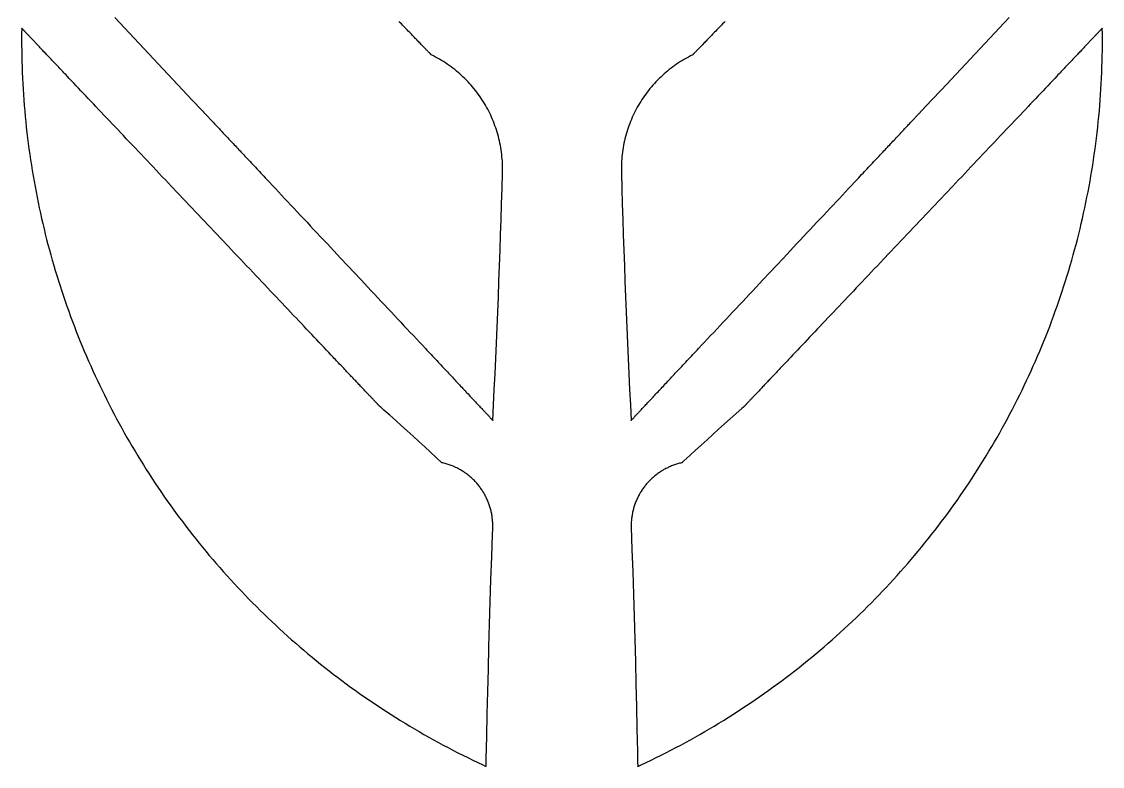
# Model space of a CAD drawing. Extents: x 0 to 908, y 0 to 337.
# Drawn here: x 772.8 to 824.7, y 200 to 235.8 of the extents above; entities that cross this region are included whole.
import ezdxf

# ---------------------------------------------------------------- set-up
doc = ezdxf.new("R2010")
doc.units = 0
doc.layers.add('_____1', color=18, linetype='CONTINUOUS')

msp = doc.modelspace()

# ---------------------------------------------------------------- linework, layer by layer
at = {"layer": '_____1'}
for points in [[(777.251, 235.996), (777.714, 235.497), (778.178, 235), (778.642, 234.502), (779.107, 234.006), (779.573, 233.509), (780.038, 233.014), (780.505, 232.519), (780.972, 232.024), (781.439, 231.53), (781.44, 231.529), (781.442, 231.527), (781.445, 231.524), (781.449, 231.519), (781.455, 231.513), (781.462, 231.505), (781.47, 231.497), (781.479, 231.487), (781.49, 231.476), (781.502, 231.463), (781.514, 231.45), (781.529, 231.435), (781.544, 231.418), (781.56, 231.401), (781.578, 231.382), (781.596, 231.362), (781.616, 231.341), (781.637, 231.319), (781.659, 231.296), (781.682, 231.271), (781.706, 231.246), (781.731, 231.219), (781.757, 231.191), (781.784, 231.162), (781.813, 231.132), (781.842, 231.1), (781.873, 231.068), (781.904, 231.035), (781.936, 231), (781.97, 230.964), (782.004, 230.928), (782.039, 230.89), (782.076, 230.852), (782.113, 230.812), (782.151, 230.771), (782.19, 230.73), (782.23, 230.687), (782.271, 230.643), (782.313, 230.599), (782.355, 230.553), (782.399, 230.507), (782.443, 230.459), (782.489, 230.411), (782.535, 230.362), (782.582, 230.312), (782.63, 230.261), (782.678, 230.209), (782.728, 230.156), (782.778, 230.103), (782.829, 230.048), (782.881, 229.993), (782.934, 229.937), (782.987, 229.88), (783.041, 229.823), (783.096, 229.764), (783.151, 229.705), (783.208, 229.645), (783.265, 229.584), (783.322, 229.523), (783.381, 229.461), (783.44, 229.398), (783.499, 229.334), (783.56, 229.27), (783.621, 229.205), (783.683, 229.139), (783.745, 229.072), (783.808, 229.005), (783.871, 228.938), (783.935, 228.869), (784, 228.8), (784.065, 228.731), (784.131, 228.661), (784.198, 228.59), (784.265, 228.518), (784.332, 228.446), (784.4, 228.374), (784.469, 228.301), (784.538, 228.227), (784.607, 228.153), (784.678, 228.078), (784.819, 227.928), (784.962, 227.775), (785.108, 227.62), (785.254, 227.464), (785.403, 227.305), (785.553, 227.146), (785.704, 226.984), (785.857, 226.821), (786.011, 226.657), (786.166, 226.492), (786.323, 226.325), (786.48, 226.158), (786.638, 225.989), (786.797, 225.819), (786.957, 225.649), (787.118, 225.477), (787.28, 225.305), (787.441, 225.133), (787.767, 224.786), (788.093, 224.438), (788.42, 224.09), (788.747, 223.741), (789.074, 223.393), (789.399, 223.046), (789.561, 222.874), (789.722, 222.702), (789.883, 222.531), (790.043, 222.36), (790.202, 222.19), (790.361, 222.022), (790.518, 221.854), (790.674, 221.687), (790.83, 221.522), (790.984, 221.358), (791.136, 221.195), (791.288, 221.034), (791.438, 220.874), (791.586, 220.716), (791.733, 220.559), (791.878, 220.404), (792.021, 220.252), (792.163, 220.101), (792.233, 220.026), (792.303, 219.952), (792.372, 219.878), (792.44, 219.805), (792.508, 219.733), (792.576, 219.661), (792.643, 219.589), (792.709, 219.519), (792.775, 219.448), (792.84, 219.379), (792.905, 219.31), (792.969, 219.241), (793.033, 219.174), (793.096, 219.107), (793.158, 219.04), (793.22, 218.975), (793.281, 218.909), (793.341, 218.845), (793.401, 218.781), (793.46, 218.719), (793.518, 218.656), (793.576, 218.595), (793.633, 218.534), (793.689, 218.474), (793.745, 218.415), (793.8, 218.356), (793.854, 218.299), (793.907, 218.242), (793.96, 218.186), (794.011, 218.131), (794.062, 218.076), (794.113, 218.023), (794.162, 217.97), (794.211, 217.918), (794.259, 217.867), (794.306, 217.817), (794.352, 217.768), (794.397, 217.72), (794.441, 217.672), (794.485, 217.626), (794.528, 217.58), (794.57, 217.536), (794.61, 217.492), (794.65, 217.45), (794.69, 217.408), (794.728, 217.367), (794.765, 217.328), (794.801, 217.289), (794.837, 217.251), (794.871, 217.215), (794.904, 217.179), (794.937, 217.145), (794.968, 217.111), (794.998, 217.079), (795.028, 217.048), (795.056, 217.017), (795.083, 216.988), (795.11, 216.96), (795.135, 216.933), (795.159, 216.908), (795.182, 216.883), (795.204, 216.86), (795.225, 216.838), (795.244, 216.817), (795.263, 216.797), (795.28, 216.778), (795.297, 216.761), (795.312, 216.745), (795.326, 216.73), (795.339, 216.716), (795.351, 216.703), (795.361, 216.692), (795.37, 216.682), (795.378, 216.674), (795.385, 216.666), (795.391, 216.66), (795.395, 216.656), (795.399, 216.652), (795.401, 216.65), (795.401, 216.65), (795.438, 217.392), (795.474, 218.134), (795.509, 218.876), (795.543, 219.618), (795.576, 220.361), (795.608, 221.103), (795.639, 221.845), (795.668, 222.588), (795.697, 223.33), (795.725, 224.073), (795.751, 224.815), (795.777, 225.558), (795.801, 226.3), (795.825, 227.043), (795.847, 227.785), (795.868, 228.528), (795.871, 228.64), (795.871, 228.752), (795.87, 228.864), (795.866, 228.975), (795.86, 229.087), (795.853, 229.197), (795.843, 229.307), (795.832, 229.417), (795.818, 229.527), (795.802, 229.636), (795.785, 229.744), (795.766, 229.852), (795.744, 229.959), (795.721, 230.066), (795.696, 230.172), (795.669, 230.278), (795.64, 230.383), (795.61, 230.487), (795.577, 230.591), (795.543, 230.694), (795.507, 230.796), (795.469, 230.898), (795.43, 230.999), (795.388, 231.099), (795.345, 231.198), (795.3, 231.296), (795.254, 231.394), (795.206, 231.491), (795.156, 231.586), (795.104, 231.681), (795.051, 231.775), (794.996, 231.868), (794.939, 231.96), (794.881, 232.051), (794.821, 232.141), (794.76, 232.229), (794.697, 232.317), (794.632, 232.404), (794.566, 232.489), (794.498, 232.574), (794.429, 232.657), (794.358, 232.739), (794.286, 232.82), (794.212, 232.899), (794.137, 232.978), (794.061, 233.055), (793.983, 233.13), (793.903, 233.205), (793.822, 233.278), (793.74, 233.35), (793.656, 233.42), (793.571, 233.489), (793.485, 233.556), (793.397, 233.622), (793.308, 233.687), (793.217, 233.749), (793.125, 233.811), (793.032, 233.871), (792.938, 233.929), (792.842, 233.986), (792.745, 234.041), (792.647, 234.094), (792.548, 234.146), (792.447, 234.196), (792.446, 234.197), (792.444, 234.199), (792.44, 234.203), (792.435, 234.209), (792.428, 234.216), (792.42, 234.224), (792.41, 234.235), (792.399, 234.246), (792.386, 234.259), (792.372, 234.274), (792.357, 234.29), (792.34, 234.307), (792.321, 234.326), (792.302, 234.347), (792.281, 234.369), (792.258, 234.392), (792.234, 234.416), (792.209, 234.442), (792.183, 234.47), (792.155, 234.499), (792.126, 234.529), (792.096, 234.56), (792.064, 234.593), (792.031, 234.627), (791.997, 234.662), (791.962, 234.699), (791.925, 234.737), (791.887, 234.776), (791.848, 234.816), (791.808, 234.858), (791.767, 234.901), (791.724, 234.945), (791.681, 234.99), (791.636, 235.036), (791.59, 235.084), (791.543, 235.133), (791.494, 235.183), (791.445, 235.234), (791.395, 235.286), (791.343, 235.339), (791.291, 235.393), (791.237, 235.449), (791.183, 235.505), (791.127, 235.563), (791.07, 235.622), (791.013, 235.681), (790.954, 235.742), (790.895, 235.804)], [(806.554, 235.804), (806.494, 235.742), (806.435, 235.681), (806.378, 235.622), (806.321, 235.563), (806.266, 235.505), (806.211, 235.449), (806.157, 235.393), (806.105, 235.339), (806.054, 235.286), (806.003, 235.234), (805.954, 235.183), (805.906, 235.133), (805.859, 235.084), (805.813, 235.036), (805.768, 234.99), (805.724, 234.945), (805.682, 234.901), (805.64, 234.858), (805.6, 234.816), (805.561, 234.776), (805.523, 234.737), (805.487, 234.699), (805.451, 234.662), (805.417, 234.627), (805.384, 234.593), (805.353, 234.56), (805.322, 234.529), (805.293, 234.499), (805.266, 234.47), (805.239, 234.442), (805.214, 234.416), (805.19, 234.392), (805.168, 234.369), (805.147, 234.347), (805.127, 234.326), (805.109, 234.307), (805.092, 234.29), (805.076, 234.274), (805.062, 234.259), (805.05, 234.246), (805.038, 234.235), (805.029, 234.224), (805.02, 234.216), (805.014, 234.209), (805.008, 234.203), (805.004, 234.199), (805.002, 234.197), (805.001, 234.196), (804.901, 234.146), (804.801, 234.094), (804.703, 234.041), (804.606, 233.986), (804.51, 233.929), (804.416, 233.871), (804.323, 233.811), (804.231, 233.749), (804.14, 233.687), (804.051, 233.622), (803.963, 233.556), (803.877, 233.489), (803.792, 233.42), (803.708, 233.35), (803.625, 233.278), (803.544, 233.205), (803.465, 233.131), (803.387, 233.055), (803.31, 232.978), (803.235, 232.899), (803.161, 232.82), (803.089, 232.739), (803.018, 232.657), (802.949, 232.574), (802.881, 232.49), (802.815, 232.404), (802.75, 232.317), (802.687, 232.23), (802.625, 232.141), (802.566, 232.051), (802.507, 231.96), (802.451, 231.868), (802.396, 231.775), (802.342, 231.681), (802.291, 231.587), (802.241, 231.491), (802.192, 231.394), (802.146, 231.297), (802.101, 231.198), (802.058, 231.099), (802.016, 230.999), (801.977, 230.898), (801.939, 230.797), (801.903, 230.695), (801.868, 230.592), (801.836, 230.488), (801.805, 230.383), (801.776, 230.278), (801.75, 230.173), (801.724, 230.066), (801.701, 229.96), (801.68, 229.852), (801.661, 229.744), (801.643, 229.636), (801.628, 229.527), (801.614, 229.418), (801.603, 229.308), (801.593, 229.197), (801.585, 229.087), (801.58, 228.976), (801.576, 228.864), (801.575, 228.752), (801.575, 228.64), (801.578, 228.528), (801.599, 227.785), (801.622, 227.043), (801.646, 226.3), (801.67, 225.558), (801.696, 224.815), (801.723, 224.073), (801.75, 223.33), (801.779, 222.588), (801.809, 221.845), (801.84, 221.103), (801.872, 220.361), (801.905, 219.618), (801.938, 218.876), (801.973, 218.134), (802.009, 217.392), (802.046, 216.65), (802.047, 216.65), (802.049, 216.652), (802.052, 216.656), (802.057, 216.66), (802.062, 216.666), (802.069, 216.674), (802.077, 216.682), (802.086, 216.692), (802.097, 216.703), (802.109, 216.716), (802.122, 216.73), (802.136, 216.745), (802.151, 216.761), (802.167, 216.778), (802.185, 216.797), (802.203, 216.817), (802.223, 216.838), (802.244, 216.86), (802.266, 216.883), (802.289, 216.908), (802.313, 216.933), (802.338, 216.96), (802.364, 216.988), (802.392, 217.017), (802.42, 217.048), (802.449, 217.079), (802.48, 217.111), (802.511, 217.145), (802.543, 217.179), (802.577, 217.215), (802.611, 217.251), (802.646, 217.289), (802.683, 217.328), (802.72, 217.367), (802.758, 217.408), (802.797, 217.45), (802.837, 217.492), (802.878, 217.536), (802.92, 217.58), (802.963, 217.626), (803.006, 217.672), (803.051, 217.72), (803.096, 217.768), (803.142, 217.817), (803.189, 217.867), (803.237, 217.918), (803.285, 217.97), (803.335, 218.023), (803.385, 218.076), (803.436, 218.131), (803.488, 218.186), (803.541, 218.242), (803.594, 218.299), (803.648, 218.356), (803.703, 218.415), (803.758, 218.474), (803.815, 218.534), (803.872, 218.595), (803.929, 218.656), (803.988, 218.719), (804.047, 218.781), (804.107, 218.845), (804.167, 218.909), (804.228, 218.975), (804.29, 219.04), (804.352, 219.107), (804.415, 219.174), (804.478, 219.241), (804.543, 219.31), (804.607, 219.379), (804.673, 219.448), (804.738, 219.519), (804.805, 219.589), (804.872, 219.661), (804.939, 219.733), (805.007, 219.805), (805.076, 219.878), (805.145, 219.952), (805.215, 220.026), (805.285, 220.101), (805.426, 220.252), (805.57, 220.404), (805.715, 220.559), (805.862, 220.716), (806.01, 220.874), (806.16, 221.034), (806.311, 221.195), (806.464, 221.358), (806.618, 221.522), (806.773, 221.687), (806.93, 221.854), (807.087, 222.022), (807.245, 222.19), (807.405, 222.36), (807.565, 222.531), (807.725, 222.702), (807.887, 222.874), (808.049, 223.046), (808.374, 223.393), (808.7, 223.741), (809.027, 224.09), (809.355, 224.438), (809.681, 224.786), (810.006, 225.133), (810.168, 225.305), (810.33, 225.477), (810.49, 225.649), (810.65, 225.819), (810.809, 225.989), (810.968, 226.158), (811.125, 226.325), (811.281, 226.492), (811.437, 226.657), (811.591, 226.821), (811.743, 226.984), (811.895, 227.146), (812.045, 227.305), (812.193, 227.464), (812.34, 227.62), (812.485, 227.775), (812.629, 227.928), (812.77, 228.078), (812.84, 228.153), (812.91, 228.227), (812.979, 228.301), (813.047, 228.374), (813.115, 228.446), (813.183, 228.518), (813.25, 228.59), (813.316, 228.661), (813.382, 228.731), (813.448, 228.8), (813.512, 228.869), (813.576, 228.938), (813.64, 229.005), (813.703, 229.072), (813.765, 229.139), (813.827, 229.205), (813.888, 229.27), (813.948, 229.334), (814.008, 229.398), (814.067, 229.461), (814.125, 229.523), (814.183, 229.584), (814.24, 229.645), (814.296, 229.705), (814.352, 229.764), (814.407, 229.823), (814.461, 229.88), (814.514, 229.937), (814.567, 229.993), (814.619, 230.048), (814.67, 230.103), (814.72, 230.156), (814.769, 230.209), (814.818, 230.261), (814.866, 230.312), (814.913, 230.362), (814.959, 230.411), (815.004, 230.459), (815.049, 230.507), (815.092, 230.553), (815.135, 230.599), (815.177, 230.643), (815.218, 230.687), (815.258, 230.73), (815.297, 230.771), (815.335, 230.812), (815.372, 230.852), (815.408, 230.89), (815.444, 230.928), (815.478, 230.964), (815.511, 231), (815.544, 231.035), (815.575, 231.068), (815.606, 231.1), (815.635, 231.132), (815.663, 231.162), (815.69, 231.191), (815.717, 231.219), (815.742, 231.246), (815.766, 231.271), (815.789, 231.296), (815.811, 231.319), (815.832, 231.341), (815.852, 231.362), (815.87, 231.382), (815.888, 231.401), (815.904, 231.418), (815.919, 231.435), (815.933, 231.45), (815.946, 231.463), (815.958, 231.476), (815.968, 231.487), (815.978, 231.497), (815.986, 231.505), (815.993, 231.513), (815.998, 231.519), (816.003, 231.524), (816.006, 231.527), (816.008, 231.529), (816.008, 231.53), (816.476, 232.024), (816.943, 232.519), (817.409, 233.014), (817.875, 233.509), (818.341, 234.006), (818.805, 234.502), (819.27, 235), (819.733, 235.497), (820.197, 235.996)]]:
    msp.add_lwpolyline(points, dxfattribs=at)
for points in [[(772.779, 235.477), (772.776, 235.21), (772.774, 234.943), (772.775, 234.677), (772.777, 234.411), (772.781, 234.145), (772.787, 233.879), (772.795, 233.614), (772.804, 233.349), (772.816, 233.085), (772.829, 232.821), (772.844, 232.557), (772.861, 232.293), (772.879, 232.03), (772.9, 231.767), (772.922, 231.505), (772.946, 231.243), (772.972, 230.981), (772.999, 230.72), (773.028, 230.459), (773.059, 230.199), (773.092, 229.939), (773.127, 229.679), (773.163, 229.42), (773.201, 229.161), (773.241, 228.903), (773.282, 228.645), (773.325, 228.388), (773.37, 228.131), (773.417, 227.875), (773.465, 227.619), (773.515, 227.363), (773.567, 227.108), (773.62, 226.854), (773.675, 226.6), (773.732, 226.347), (773.791, 226.094), (773.851, 225.842), (773.913, 225.59), (773.976, 225.339), (774.041, 225.088), (774.108, 224.838), (774.177, 224.589), (774.247, 224.34), (774.319, 224.092), (774.392, 223.844), (774.467, 223.597), (774.544, 223.35), (774.622, 223.104), (774.702, 222.859), (774.784, 222.615), (774.867, 222.371), (774.952, 222.127), (775.038, 221.885), (775.126, 221.643), (775.216, 221.401), (775.307, 221.161), (775.4, 220.921), (775.494, 220.682), (775.59, 220.443), (775.687, 220.205), (775.786, 219.968), (775.887, 219.732), (775.989, 219.496), (776.093, 219.262), (776.198, 219.027), (776.305, 218.794), (776.413, 218.561), (776.523, 218.33), (776.635, 218.099), (776.748, 217.868), (776.862, 217.639), (776.978, 217.41), (777.095, 217.182), (777.214, 216.955), (777.335, 216.729), (777.457, 216.504), (777.58, 216.279), (777.705, 216.055), (777.832, 215.833), (777.96, 215.611), (778.089, 215.39), (778.22, 215.169), (778.352, 214.95), (778.486, 214.732), (778.621, 214.514), (778.758, 214.297), (778.896, 214.082), (779.035, 213.867), (779.176, 213.653), (779.319, 213.44), (779.462, 213.228), (779.608, 213.017), (779.754, 212.807), (779.902, 212.598), (780.052, 212.39), (780.203, 212.183), (780.355, 211.976), (780.509, 211.771), (780.664, 211.567), (780.82, 211.364), (780.978, 211.162), (781.137, 210.961), (781.298, 210.761), (781.46, 210.562), (781.623, 210.364), (781.787, 210.167), (781.953, 209.971), (782.121, 209.776), (782.289, 209.583), (782.459, 209.39), (782.631, 209.199), (782.803, 209.008), (782.977, 208.819), (783.153, 208.631), (783.329, 208.444), (783.507, 208.258), (783.686, 208.073), (783.867, 207.89), (784.048, 207.707), (784.232, 207.526), (784.416, 207.346), (784.602, 207.167), (784.788, 206.989), (784.977, 206.813), (785.166, 206.637), (785.357, 206.463), (785.549, 206.29), (785.742, 206.118), (785.936, 205.948), (786.132, 205.779), (786.329, 205.611), (786.527, 205.444), (786.726, 205.279), (786.927, 205.114), (787.129, 204.951), (787.332, 204.79), (787.536, 204.63), (787.742, 204.47), (787.948, 204.313), (788.156, 204.156), (788.365, 204.001), (788.575, 203.847), (788.787, 203.695), (788.999, 203.544), (789.213, 203.394), (789.428, 203.246), (789.644, 203.099), (789.861, 202.953), (790.079, 202.809), (790.299, 202.666), (790.52, 202.525), (790.741, 202.385), (790.964, 202.246), (791.188, 202.109), (791.413, 201.973), (791.64, 201.839), (791.867, 201.706), (792.096, 201.574), (792.325, 201.444), (792.556, 201.316), (792.788, 201.189), (793.021, 201.063), (793.255, 200.939), (793.49, 200.816), (793.726, 200.695), (793.963, 200.576), (794.201, 200.458), (794.44, 200.341), (794.681, 200.226), (794.922, 200.113), (795.043, 200.056), (795.074, 200.042), (795.081, 200.039), (795.083, 200.038), (795.084, 200.038), (795.084, 200.038), (795.084, 200.039), (795.084, 200.043), (795.084, 200.06), (795.086, 200.128), (795.091, 200.397), (795.113, 201.474), (795.137, 202.551), (795.163, 203.628), (795.19, 204.706), (795.219, 205.783), (795.249, 206.86), (795.281, 207.937), (795.315, 209.014), (795.35, 210.091), (795.387, 211.167), (795.396, 211.437), (795.399, 211.504), (795.399, 211.521), (795.4, 211.525), (795.4, 211.527), (795.4, 211.527), (795.4, 211.531), (795.4, 211.544), (795.4, 211.596), (795.4, 211.648), (795.398, 211.699), (795.396, 211.751), (795.393, 211.802), (795.389, 211.853), (795.384, 211.904), (795.378, 211.955), (795.372, 212.005), (795.365, 212.055), (795.357, 212.105), (795.348, 212.155), (795.338, 212.204), (795.328, 212.254), (795.316, 212.303), (795.304, 212.351), (795.292, 212.4), (795.278, 212.448), (795.264, 212.496), (795.249, 212.543), (795.233, 212.59), (795.217, 212.637), (795.199, 212.684), (795.182, 212.73), (795.163, 212.776), (795.144, 212.822), (795.123, 212.867), (795.103, 212.912), (795.081, 212.956), (795.059, 213), (795.036, 213.044), (795.013, 213.087), (794.989, 213.13), (794.964, 213.173), (794.938, 213.215), (794.912, 213.256), (794.885, 213.297), (794.858, 213.338), (794.83, 213.379), (794.801, 213.418), (794.772, 213.458), (794.742, 213.497), (794.711, 213.535), (794.68, 213.573), (794.648, 213.611), (794.616, 213.648), (794.583, 213.684), (794.549, 213.72), (794.515, 213.755), (794.481, 213.79), (794.445, 213.825), (794.41, 213.858), (794.373, 213.892), (794.336, 213.924), (794.299, 213.956), (794.261, 213.988), (794.223, 214.019), (794.184, 214.049), (794.144, 214.079), (794.104, 214.108), (794.064, 214.137), (794.022, 214.165), (793.981, 214.192), (793.939, 214.218), (793.897, 214.244), (793.854, 214.27), (793.81, 214.294), (793.766, 214.318), (793.722, 214.342), (793.677, 214.364), (793.632, 214.386), (793.586, 214.408), (793.54, 214.428), (793.494, 214.448), (793.447, 214.467), (793.4, 214.485), (793.352, 214.503), (793.304, 214.52), (793.255, 214.536), (793.206, 214.551), (793.157, 214.566), (793.107, 214.58), (793.057, 214.593), (793.007, 214.605), (792.956, 214.617), (792.682, 214.873), (792.406, 215.128), (792.13, 215.383), (791.853, 215.637), (791.575, 215.889), (791.297, 216.141), (791.018, 216.392), (790.737, 216.642), (790.457, 216.892), (790.175, 217.14), (790.034, 217.264), (789.999, 217.295), (789.99, 217.303), (789.987, 217.305), (789.987, 217.306), (789.987, 217.306), (789.987, 217.306), (789.986, 217.306), (789.984, 217.308), (789.982, 217.311), (789.978, 217.314), (789.974, 217.319), (789.969, 217.324), (789.963, 217.33), (789.956, 217.337), (789.949, 217.346), (789.94, 217.354), (789.931, 217.364), (789.921, 217.375), (789.91, 217.387), (789.898, 217.399), (789.886, 217.412), (789.872, 217.426), (789.858, 217.441), (789.843, 217.457), (789.827, 217.474), (789.811, 217.491), (789.793, 217.51), (789.775, 217.529), (789.756, 217.549), (789.737, 217.569), (789.716, 217.591), (789.695, 217.613), (789.673, 217.636), (789.651, 217.66), (789.627, 217.685), (789.603, 217.711), (789.578, 217.737), (789.553, 217.764), (789.526, 217.792), (789.499, 217.82), (789.472, 217.849), (789.443, 217.879), (789.414, 217.91), (789.384, 217.942), (789.354, 217.974), (789.323, 218.007), (789.291, 218.04), (789.258, 218.075), (789.225, 218.11), (789.191, 218.145), (789.157, 218.182), (789.122, 218.219), (789.086, 218.257), (789.049, 218.295), (789.012, 218.335), (788.975, 218.374), (788.936, 218.415), (788.897, 218.456), (788.858, 218.498), (788.817, 218.54), (788.777, 218.583), (788.735, 218.627), (788.693, 218.671), (788.651, 218.716), (788.608, 218.762), (788.564, 218.808), (788.52, 218.855), (788.475, 218.902), (788.429, 218.95), (788.383, 218.999), (788.337, 219.048), (788.29, 219.098), (788.242, 219.148), (788.194, 219.199), (788.145, 219.25), (788.096, 219.302), (788.046, 219.355), (787.996, 219.408), (787.945, 219.461), (787.894, 219.515), (787.842, 219.57), (787.79, 219.625), (787.737, 219.681), (787.63, 219.794), (787.521, 219.909), (787.411, 220.026), (787.298, 220.145), (787.184, 220.265), (787.068, 220.388), (786.95, 220.512), (786.831, 220.638), (786.71, 220.766), (786.587, 220.896), (786.463, 221.027), (786.337, 221.159), (786.21, 221.293), (786.082, 221.429), (785.952, 221.566), (785.821, 221.704), (785.689, 221.844), (785.555, 221.985), (785.42, 222.127), (785.285, 222.271), (785.148, 222.416), (785.009, 222.561), (784.87, 222.708), (784.73, 222.856), (784.589, 223.005), (784.447, 223.155), (784.305, 223.306), (784.161, 223.457), (784.017, 223.61), (783.871, 223.763), (783.726, 223.917), (783.579, 224.072), (783.432, 224.227), (783.284, 224.383), (782.988, 224.696), (782.689, 225.012), (782.389, 225.329), (782.088, 225.647), (781.786, 225.965), (781.181, 226.604), (780.879, 226.923), (780.577, 227.242), (780.276, 227.559), (779.977, 227.876), (779.679, 228.191), (779.53, 228.347), (779.383, 228.503), (779.235, 228.659), (779.089, 228.814), (778.943, 228.968), (778.797, 229.121), (778.653, 229.274), (778.509, 229.426), (778.366, 229.577), (778.223, 229.727), (778.082, 229.877), (777.942, 230.025), (777.802, 230.172), (777.664, 230.318), (777.526, 230.463), (777.39, 230.607), (777.255, 230.75), (777.121, 230.891), (776.988, 231.032), (776.857, 231.17), (776.727, 231.308), (776.598, 231.444), (776.47, 231.579), (776.344, 231.712), (776.22, 231.843), (776.097, 231.973), (775.975, 232.102), (775.855, 232.228), (775.737, 232.353), (775.62, 232.476), (775.505, 232.598), (775.392, 232.717), (775.281, 232.835), (775.171, 232.95), (775.064, 233.064), (774.958, 233.175), (774.906, 233.23), (774.854, 233.285), (774.803, 233.339), (774.753, 233.392), (774.703, 233.445), (774.653, 233.498), (774.604, 233.549), (774.555, 233.601), (774.508, 233.651), (774.46, 233.701), (774.413, 233.751), (774.367, 233.8), (774.321, 233.848), (774.276, 233.896), (774.231, 233.943), (774.187, 233.99), (774.143, 234.036), (774.1, 234.081), (774.058, 234.126), (774.016, 234.17), (773.975, 234.213), (773.935, 234.256), (773.895, 234.299), (773.855, 234.34), (773.816, 234.381), (773.778, 234.421), (773.741, 234.461), (773.704, 234.5), (773.668, 234.538), (773.632, 234.576), (773.597, 234.613), (773.563, 234.649), (773.529, 234.684), (773.496, 234.719), (773.464, 234.753), (773.432, 234.787), (773.401, 234.819), (773.371, 234.851), (773.342, 234.883), (773.313, 234.913), (773.284, 234.943), (773.257, 234.972), (773.23, 235), (773.204, 235.028), (773.179, 235.054), (773.154, 235.08), (773.13, 235.106), (773.107, 235.13), (773.085, 235.154), (773.063, 235.177), (773.042, 235.199), (773.022, 235.22), (773.003, 235.24), (772.984, 235.26), (772.966, 235.279), (772.949, 235.297), (772.933, 235.314), (772.917, 235.331), (772.903, 235.346), (772.889, 235.361), (772.876, 235.375), (772.863, 235.388), (772.852, 235.4), (772.841, 235.411), (772.831, 235.421), (772.822, 235.431), (772.814, 235.44), (772.807, 235.447), (772.8, 235.454), (772.795, 235.46), (772.79, 235.465), (772.786, 235.469), (772.783, 235.473), (772.781, 235.475), (772.779, 235.476)], [(824.67, 235.477), (824.67, 235.476), (824.669, 235.475), (824.666, 235.473), (824.663, 235.469), (824.659, 235.465), (824.655, 235.46), (824.649, 235.454), (824.643, 235.447), (824.635, 235.44), (824.627, 235.431), (824.618, 235.421), (824.608, 235.411), (824.597, 235.4), (824.586, 235.388), (824.574, 235.375), (824.561, 235.361), (824.547, 235.346), (824.532, 235.331), (824.516, 235.314), (824.5, 235.297), (824.483, 235.279), (824.465, 235.26), (824.447, 235.24), (824.427, 235.22), (824.407, 235.199), (824.386, 235.177), (824.364, 235.154), (824.342, 235.13), (824.319, 235.106), (824.295, 235.08), (824.27, 235.054), (824.245, 235.028), (824.219, 235), (824.192, 234.972), (824.165, 234.943), (824.137, 234.913), (824.108, 234.883), (824.078, 234.851), (824.048, 234.819), (824.017, 234.787), (823.985, 234.753), (823.953, 234.719), (823.92, 234.684), (823.886, 234.649), (823.852, 234.613), (823.817, 234.576), (823.781, 234.538), (823.745, 234.5), (823.708, 234.461), (823.671, 234.421), (823.633, 234.381), (823.594, 234.34), (823.554, 234.299), (823.515, 234.256), (823.474, 234.213), (823.433, 234.17), (823.391, 234.126), (823.349, 234.081), (823.306, 234.036), (823.262, 233.99), (823.218, 233.943), (823.173, 233.896), (823.128, 233.848), (823.082, 233.8), (823.036, 233.751), (822.989, 233.701), (822.941, 233.651), (822.893, 233.601), (822.845, 233.549), (822.796, 233.498), (822.746, 233.445), (822.696, 233.392), (822.646, 233.339), (822.594, 233.285), (822.543, 233.23), (822.491, 233.175), (822.385, 233.064), (822.277, 232.95), (822.168, 232.835), (822.057, 232.717), (821.943, 232.598), (821.829, 232.476), (821.712, 232.353), (821.594, 232.228), (821.474, 232.102), (821.352, 231.973), (821.229, 231.843), (821.104, 231.712), (820.978, 231.579), (820.851, 231.444), (820.722, 231.308), (820.592, 231.17), (820.46, 231.032), (820.328, 230.891), (820.194, 230.75), (820.058, 230.607), (819.922, 230.463), (819.785, 230.318), (819.646, 230.172), (819.507, 230.025), (819.366, 229.877), (819.225, 229.727), (819.083, 229.577), (818.94, 229.426), (818.796, 229.274), (818.651, 229.121), (818.506, 228.968), (818.36, 228.814), (818.213, 228.659), (818.066, 228.503), (817.918, 228.347), (817.77, 228.191), (817.471, 227.876), (817.172, 227.559), (816.871, 227.242), (816.569, 226.923), (816.267, 226.604), (815.662, 225.965), (815.36, 225.647), (815.059, 225.329), (814.759, 225.012), (814.46, 224.696), (814.163, 224.383), (814.016, 224.227), (813.869, 224.072), (813.722, 223.917), (813.576, 223.763), (813.431, 223.61), (813.287, 223.457), (813.143, 223.306), (813, 223.155), (812.858, 223.005), (812.717, 222.856), (812.577, 222.708), (812.438, 222.561), (812.3, 222.416), (812.163, 222.271), (812.027, 222.127), (811.892, 221.985), (811.759, 221.844), (811.626, 221.704), (811.495, 221.566), (811.365, 221.429), (811.237, 221.293), (811.11, 221.159), (810.984, 221.027), (810.86, 220.896), (810.738, 220.766), (810.617, 220.638), (810.497, 220.512), (810.38, 220.388), (810.264, 220.265), (810.149, 220.145), (810.037, 220.026), (809.926, 219.909), (809.817, 219.794), (809.71, 219.681), (809.657, 219.625), (809.605, 219.57), (809.553, 219.515), (809.502, 219.461), (809.451, 219.408), (809.401, 219.355), (809.351, 219.302), (809.302, 219.25), (809.253, 219.199), (809.205, 219.148), (809.157, 219.098), (809.11, 219.048), (809.064, 218.999), (809.018, 218.95), (808.972, 218.902), (808.927, 218.855), (808.883, 218.808), (808.839, 218.762), (808.796, 218.716), (808.754, 218.671), (808.712, 218.627), (808.67, 218.583), (808.63, 218.54), (808.589, 218.498), (808.55, 218.456), (808.511, 218.415), (808.472, 218.374), (808.435, 218.335), (808.398, 218.295), (808.361, 218.257), (808.325, 218.219), (808.29, 218.182), (808.256, 218.145), (808.222, 218.11), (808.189, 218.075), (808.156, 218.04), (808.124, 218.007), (808.093, 217.974), (808.063, 217.942), (808.033, 217.91), (808.004, 217.879), (807.975, 217.849), (807.947, 217.82), (807.92, 217.792), (807.894, 217.764), (807.869, 217.737), (807.844, 217.711), (807.82, 217.685), (807.796, 217.66), (807.774, 217.636), (807.752, 217.613), (807.73, 217.591), (807.71, 217.569), (807.69, 217.549), (807.672, 217.529), (807.653, 217.51), (807.636, 217.491), (807.62, 217.474), (807.604, 217.457), (807.589, 217.441), (807.575, 217.426), (807.561, 217.412), (807.549, 217.399), (807.537, 217.387), (807.526, 217.375), (807.516, 217.364), (807.507, 217.354), (807.498, 217.346), (807.49, 217.337), (807.484, 217.33), (807.478, 217.324), (807.473, 217.319), (807.468, 217.314), (807.465, 217.311), (807.463, 217.308), (807.461, 217.306), (807.46, 217.306), (807.46, 217.306), (807.46, 217.305), (807.459, 217.304), (807.454, 217.3), (807.437, 217.285), (807.366, 217.223), (807.085, 216.974), (806.804, 216.725), (806.524, 216.475), (806.244, 216.224), (805.966, 215.972), (805.688, 215.719), (805.411, 215.466), (805.134, 215.212), (804.858, 214.957), (804.583, 214.701), (804.514, 214.637), (804.497, 214.621), (804.493, 214.617), (804.49, 214.616), (804.487, 214.615), (804.474, 214.612), (804.424, 214.6), (804.374, 214.588), (804.324, 214.575), (804.274, 214.56), (804.225, 214.546), (804.176, 214.53), (804.128, 214.514), (804.08, 214.496), (804.032, 214.479), (803.985, 214.46), (803.938, 214.441), (803.892, 214.42), (803.846, 214.4), (803.801, 214.378), (803.756, 214.356), (803.711, 214.333), (803.667, 214.31), (803.623, 214.285), (803.58, 214.26), (803.537, 214.235), (803.495, 214.209), (803.453, 214.182), (803.412, 214.154), (803.371, 214.126), (803.33, 214.098), (803.291, 214.068), (803.251, 214.038), (803.212, 214.008), (803.174, 213.977), (803.136, 213.945), (803.099, 213.913), (803.062, 213.88), (803.026, 213.846), (802.991, 213.812), (802.956, 213.778), (802.921, 213.743), (802.887, 213.707), (802.854, 213.671), (802.821, 213.635), (802.789, 213.597), (802.757, 213.56), (802.726, 213.522), (802.696, 213.483), (802.666, 213.444), (802.637, 213.405), (802.609, 213.365), (802.581, 213.324), (802.553, 213.283), (802.527, 213.242), (802.501, 213.2), (802.476, 213.158), (802.451, 213.115), (802.427, 213.072), (802.404, 213.029), (802.381, 212.985), (802.359, 212.941), (802.338, 212.896), (802.317, 212.851), (802.297, 212.806), (802.278, 212.761), (802.26, 212.715), (802.242, 212.668), (802.225, 212.622), (802.209, 212.575), (802.193, 212.527), (802.179, 212.48), (802.165, 212.432), (802.151, 212.383), (802.139, 212.335), (802.127, 212.286), (802.116, 212.237), (802.106, 212.188), (802.097, 212.138), (802.088, 212.089), (802.08, 212.038), (802.073, 211.988), (802.067, 211.938), (802.062, 211.887), (802.057, 211.836), (802.054, 211.785), (802.051, 211.734), (802.049, 211.682), (802.048, 211.63), (802.047, 211.578), (802.048, 211.526), (802.085, 210.45), (802.12, 209.373), (802.154, 208.296), (802.187, 207.219), (802.217, 206.142), (802.247, 205.065), (802.274, 203.988), (802.3, 202.91), (802.324, 201.833), (802.347, 200.756), (802.358, 200.217), (802.361, 200.083), (802.361, 200.049), (802.361, 200.041), (802.361, 200.039), (802.361, 200.038), (802.362, 200.038), (802.364, 200.039), (802.372, 200.042), (802.402, 200.056), (802.523, 200.113), (802.764, 200.226), (803.005, 200.341), (803.244, 200.458), (803.482, 200.576), (803.719, 200.696), (803.956, 200.817), (804.191, 200.94), (804.425, 201.064), (804.657, 201.189), (804.889, 201.317), (805.12, 201.445), (805.35, 201.575), (805.578, 201.707), (805.806, 201.84), (806.032, 201.974), (806.257, 202.11), (806.481, 202.247), (806.704, 202.386), (806.926, 202.526), (807.146, 202.668), (807.366, 202.811), (807.584, 202.955), (807.802, 203.1), (808.018, 203.248), (808.233, 203.396), (808.446, 203.546), (808.659, 203.697), (808.87, 203.849), (809.081, 204.003), (809.29, 204.158), (809.498, 204.315), (809.704, 204.472), (809.91, 204.631), (810.114, 204.792), (810.317, 204.953), (810.519, 205.116), (810.72, 205.281), (810.919, 205.446), (811.117, 205.613), (811.314, 205.781), (811.51, 205.95), (811.704, 206.121), (811.898, 206.292), (812.09, 206.465), (812.281, 206.639), (812.47, 206.815), (812.658, 206.991), (812.845, 207.169), (813.031, 207.348), (813.215, 207.528), (813.398, 207.709), (813.58, 207.892), (813.761, 208.075), (813.94, 208.26), (814.118, 208.446), (814.295, 208.633), (814.47, 208.821), (814.644, 209.01), (814.817, 209.201), (814.988, 209.392), (815.158, 209.585), (815.327, 209.778), (815.494, 209.973), (815.66, 210.169), (815.825, 210.366), (815.989, 210.564), (816.15, 210.763), (816.311, 210.963), (816.47, 211.164), (816.628, 211.366), (816.785, 211.569), (816.94, 211.773), (817.094, 211.978), (817.246, 212.185), (817.397, 212.392), (817.546, 212.6), (817.695, 212.809), (817.841, 213.019), (817.987, 213.23), (818.131, 213.442), (818.273, 213.655), (818.414, 213.869), (818.554, 214.083), (818.692, 214.299), (818.829, 214.516), (818.964, 214.733), (819.098, 214.952), (819.23, 215.171), (819.361, 215.391), (819.49, 215.612), (819.618, 215.834), (819.745, 216.057), (819.87, 216.281), (819.993, 216.505), (820.115, 216.73), (820.236, 216.957), (820.355, 217.184), (820.473, 217.411), (820.589, 217.64), (820.703, 217.87), (820.816, 218.1), (820.927, 218.331), (821.037, 218.563), (821.146, 218.795), (821.253, 219.028), (821.358, 219.263), (821.462, 219.497), (821.564, 219.733), (821.665, 219.969), (821.764, 220.206), (821.861, 220.444), (821.957, 220.683), (822.052, 220.922), (822.144, 221.162), (822.236, 221.402), (822.325, 221.644), (822.413, 221.885), (822.5, 222.128), (822.584, 222.371), (822.668, 222.615), (822.749, 222.86), (822.829, 223.105), (822.908, 223.351), (822.984, 223.597), (823.059, 223.844), (823.133, 224.092), (823.205, 224.34), (823.275, 224.589), (823.343, 224.839), (823.41, 225.089), (823.475, 225.339), (823.539, 225.59), (823.601, 225.842), (823.661, 226.094), (823.719, 226.347), (823.776, 226.6), (823.831, 226.854), (823.885, 227.109), (823.936, 227.364), (823.986, 227.619), (824.035, 227.875), (824.081, 228.131), (824.126, 228.388), (824.169, 228.645), (824.211, 228.903), (824.25, 229.161), (824.288, 229.42), (824.325, 229.679), (824.359, 229.939), (824.392, 230.199), (824.423, 230.459), (824.452, 230.72), (824.479, 230.981), (824.505, 231.243), (824.529, 231.505), (824.551, 231.767), (824.571, 232.03), (824.59, 232.293), (824.606, 232.557), (824.621, 232.821), (824.634, 233.085), (824.646, 233.349), (824.655, 233.614), (824.663, 233.879), (824.669, 234.145), (824.673, 234.411), (824.675, 234.677), (824.675, 234.943), (824.674, 235.21)]]:
    msp.add_lwpolyline(points, close=True, dxfattribs=at)

doc.saveas('drawing.dxf')
